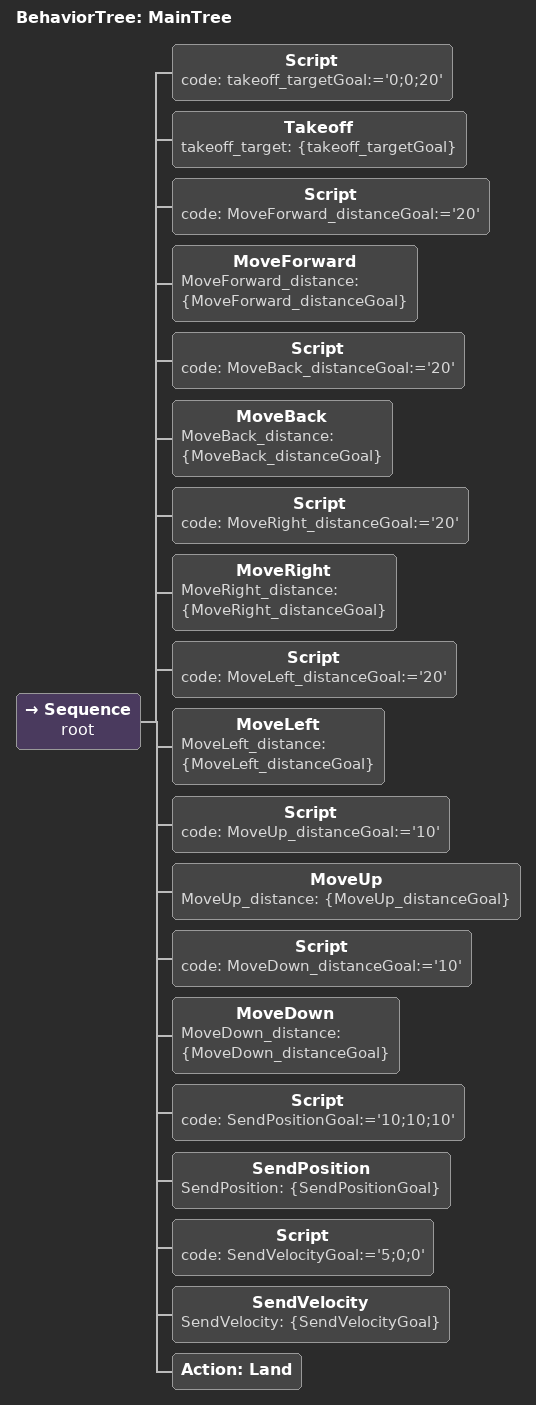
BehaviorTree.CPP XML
<root BTCPP_format="4" >
	<BehaviorTree ID="MainTree">
		<Sequence name="root">
			<Script    code=" takeoff_targetGoal:='0;0;20' " />
			<Takeoff   takeoff_target="{takeoff_targetGoal}" />
			<Script    code=" MoveForward_distanceGoal:='20' " />
			<MoveForward   MoveForward_distance="{MoveForward_distanceGoal}" />
			<Script    code=" MoveBack_distanceGoal:='20' " />
			<MoveBack   MoveBack_distance="{MoveBack_distanceGoal}" />
			<Script    code=" MoveRight_distanceGoal:='20' " />
			<MoveRight   MoveRight_distance="{MoveRight_distanceGoal}" />
			<Script    code=" MoveLeft_distanceGoal:='20' " />
			<MoveLeft   MoveLeft_distance="{MoveLeft_distanceGoal}" />
			<Script    code=" MoveUp_distanceGoal:='10' " />
			<MoveUp   MoveUp_distance="{MoveUp_distanceGoal}" />
			<Script    code=" MoveDown_distanceGoal:='10' " />
			<MoveDown   MoveDown_distance="{MoveDown_distanceGoal}" />
			<Script    code=" SendPositionGoal:='10;10;10' " />
			<SendPosition   SendPosition="{SendPositionGoal}" />
			<Script    code=" SendVelocityGoal:='5;0;0' " />
			<SendVelocity   SendVelocity="{SendVelocityGoal}" />
			<Action ID="Land"/>
		</Sequence>
	</BehaviorTree>
</root>
